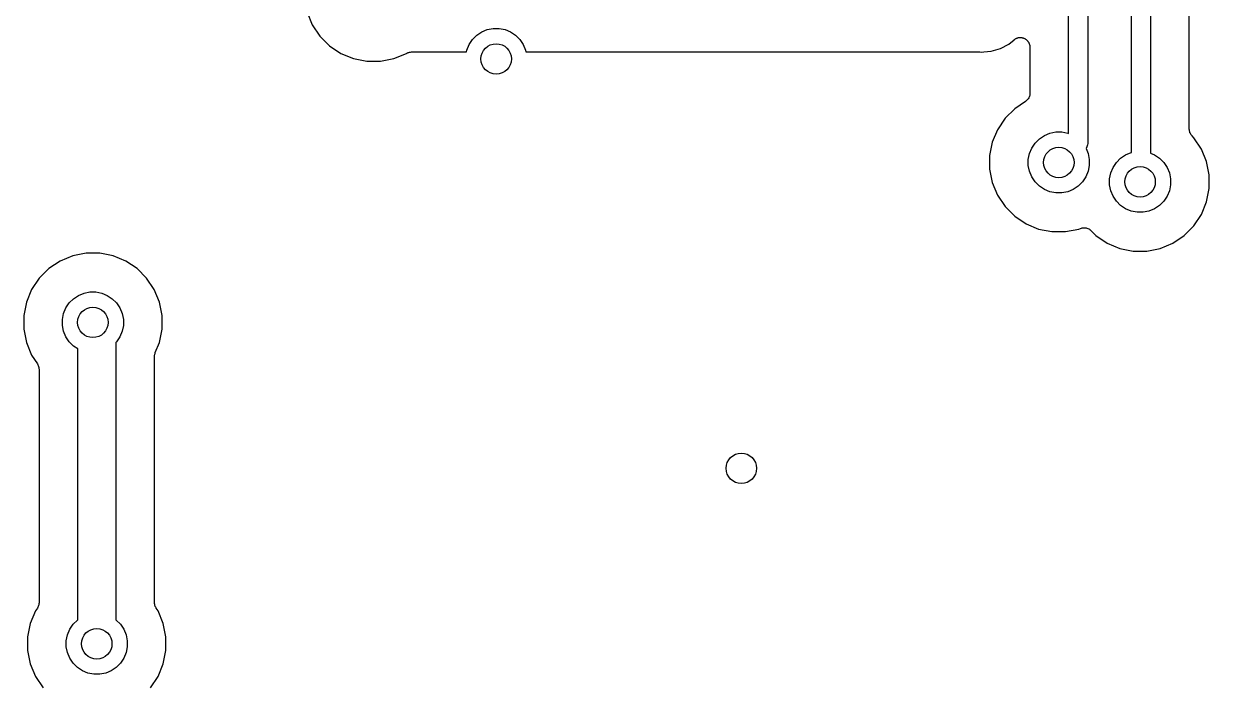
# Model space of a CAD drawing. Extents: x 2.46 to 6.41, y -5.93 to -3.84.
# Drawn here: x 4.496 to 5.108, y -5.223 to -4.883 of the extents above; entities that cross this region are included whole.
import ezdxf

# ---------------------------------------------------------------- set-up
doc = ezdxf.new("R2010")
doc.units = 0
doc.header["$MEASUREMENT"] = 0
doc.layers.add('BLACK', color=7, linetype='CONTINUOUS')

msp = doc.modelspace()

# ---------------------------------------------------------------- linework, layer by layer
at = {"layer": 'BLACK', "linetype": 'CONTINUOUS'}
for p, q in [((5.06814, -4.94937), (5.06814, -4.59906)), ((5.07798, -4.59906), (5.07798, -4.94975)), ((5.09798, -4.93734), (5.09798, -4.61176)), ((5.03565, -4.93961), (5.03565, -4.70556)), ((5.04549, -4.70556), (5.04549, -4.94431)), ((4.64219, -4.87698), (4.64489, -4.88348)), ((4.64489, -4.88348), (4.6488, -4.88934)), ((4.72988, -4.88886), (4.73246, -4.88714)), ((4.73246, -4.88714), (4.73532, -4.88595)), ((4.73532, -4.88595), (4.73837, -4.88535)), ((4.73837, -4.88535), (4.74147, -4.88535)), ((4.74147, -4.88535), (4.74451, -4.88595)), ((4.74451, -4.88595), (4.74738, -4.88714)), ((4.74738, -4.88714), (4.74996, -4.88886)), ((4.6488, -4.88934), (4.65378, -4.89432)), ((4.72477, -4.8965), (4.72596, -4.89364)), ((4.72596, -4.89364), (4.72769, -4.89106)), ((4.72769, -4.89106), (4.72988, -4.88886)), ((4.74996, -4.88886), (4.75215, -4.89106)), ((4.75215, -4.89106), (4.75387, -4.89364)), ((4.75387, -4.89364), (4.75506, -4.8965)), ((5.00042, -4.89569), (5.00475, -4.89337)), ((5.00475, -4.89337), (5.00747, -4.89114)), ((5.00747, -4.89114), (5.00753, -4.89109)), ((5.00753, -4.89109), (5.00772, -4.89097)), ((5.00772, -4.89097), (5.00791, -4.89082)), ((5.00791, -4.89082), (5.00813, -4.8907)), ((5.00813, -4.8907), (5.00835, -4.89056)), ((5.00835, -4.89056), (5.00856, -4.89048)), ((5.00856, -4.89048), (5.00877, -4.89037)), ((5.00877, -4.89037), (5.00902, -4.8903)), ((5.00902, -4.8903), (5.00925, -4.8902)), ((5.00925, -4.8902), (5.00948, -4.89016)), ((5.00948, -4.89016), (5.00971, -4.89009)), ((5.00971, -4.89009), (5.00996, -4.89007)), ((5.00996, -4.89007), (5.01021, -4.89002)), ((5.01021, -4.89002), (5.01045, -4.89002)), ((5.01045, -4.89002), (5.01068, -4.89)), ((5.01068, -4.89), (5.01093, -4.89003)), ((5.01093, -4.89003), (5.01119, -4.89003)), ((5.01119, -4.89003), (5.01142, -4.89008)), ((5.01142, -4.89008), (5.01165, -4.8901)), ((5.01165, -4.8901), (5.01189, -4.89018)), ((5.01189, -4.89018), (5.01214, -4.89023)), ((5.01214, -4.89023), (5.01236, -4.89032)), ((5.01236, -4.89032), (5.01258, -4.89039)), ((5.01258, -4.89039), (5.01281, -4.89051)), ((5.01281, -4.89051), (5.01304, -4.89061)), ((5.01304, -4.89061), (5.01324, -4.89075)), ((5.01324, -4.89075), (5.01344, -4.89086)), ((5.01344, -4.89086), (5.01364, -4.89102)), ((5.01364, -4.89102), (5.01385, -4.89116)), ((5.01385, -4.89116), (5.01401, -4.89133)), ((5.01401, -4.89133), (5.01419, -4.89148)), ((5.01419, -4.89148), (5.01435, -4.89168)), ((5.01435, -4.89168), (5.01453, -4.89186)), ((5.01453, -4.89186), (5.01466, -4.89205)), ((5.01466, -4.89205), (5.01481, -4.89224)), ((5.01481, -4.89224), (5.01493, -4.89246)), ((5.01493, -4.89246), (5.01507, -4.89267)), ((5.01507, -4.89267), (5.01516, -4.89289)), ((5.01516, -4.89289), (5.01527, -4.8931)), ((5.01527, -4.8931), (5.01534, -4.89334)), ((5.01534, -4.89334), (5.01544, -4.89358)), ((5.01544, -4.89358), (5.01548, -4.89381)), ((4.65378, -4.89432), (4.65963, -4.89823)), ((4.65963, -4.89823), (4.66614, -4.90093)), ((4.68699, -4.90093), (4.69361, -4.89819)), ((4.69361, -4.89819), (4.69384, -4.89806)), ((4.69384, -4.89806), (4.69425, -4.89785)), ((4.69425, -4.89785), (4.69427, -4.89784)), ((4.69427, -4.89784), (4.6943, -4.89783)), ((4.6943, -4.89783), (4.69474, -4.8977)), ((4.69474, -4.8977), (4.69518, -4.89757)), ((4.69518, -4.89757), (4.69521, -4.89756)), ((4.69521, -4.89756), (4.69524, -4.89756)), ((4.69524, -4.89756), (4.69569, -4.89752)), ((4.69569, -4.89752), (4.69615, -4.89747)), ((4.69615, -4.89747), (4.72458, -4.89747)), ((4.72458, -4.89747), (4.72477, -4.8965)), ((4.75506, -4.8965), (4.75525, -4.89747)), ((4.75525, -4.89747), (4.98937, -4.89747)), ((4.98937, -4.89747), (4.98944, -4.89747)), ((4.98944, -4.89747), (4.98965, -4.8975)), ((4.98965, -4.8975), (4.98986, -4.8975)), ((4.98986, -4.8975), (4.99084, -4.89759)), ((4.99084, -4.89759), (4.99182, -4.8975)), ((4.99182, -4.8975), (4.99572, -4.89711)), ((4.99182, -4.8975), (4.99182, -4.8975)), ((4.99572, -4.89711), (5.00042, -4.89569)), ((5.01548, -4.89381), (5.01555, -4.89403)), ((5.01555, -4.89403), (5.01558, -4.89428)), ((5.01558, -4.89428), (5.01562, -4.89453)), ((5.01562, -4.89453), (5.01562, -4.89477)), ((5.01562, -4.89477), (5.01565, -4.895)), ((5.01565, -4.895), (5.01565, -4.91885)), ((4.66614, -4.90093), (4.67305, -4.9023)), ((4.67305, -4.9023), (4.68009, -4.9023)), ((4.68009, -4.9023), (4.68699, -4.90093)), ((5.01342, -4.92301), (5.00778, -4.92678)), ((5.01378, -4.92272), (5.01342, -4.92301)), ((5.01414, -4.92243), (5.01378, -4.92272)), ((5.01416, -4.92241), (5.01414, -4.92243)), ((5.01418, -4.92239), (5.01416, -4.92241)), ((5.01447, -4.92203), (5.01418, -4.92239)), ((5.01477, -4.92168), (5.01447, -4.92203)), ((5.01478, -4.92166), (5.01477, -4.92168)), ((5.0148, -4.92164), (5.01478, -4.92166)), ((5.01502, -4.92123), (5.0148, -4.92164)), ((5.01524, -4.92082), (5.01502, -4.92123)), ((5.01525, -4.9208), (5.01524, -4.92082)), ((5.01526, -4.92078), (5.01525, -4.9208)), ((5.0154, -4.92034), (5.01526, -4.92078)), ((5.01554, -4.91989), (5.0154, -4.92034)), ((5.01555, -4.91985), (5.01554, -4.91987)), ((5.01554, -4.91987), (5.01554, -4.91989)), ((5.01559, -4.91939), (5.01555, -4.91985)), ((5.01565, -4.91892), (5.01559, -4.91939)), ((5.01565, -4.91885), (5.01565, -4.91888)), ((5.01565, -4.91888), (5.01565, -4.91888)), ((5.01565, -4.91888), (5.01565, -4.91888)), ((5.01565, -4.91888), (5.01565, -4.91892)), ((5.00778, -4.92678), (5.0028, -4.93176)), ((5.0028, -4.93176), (4.99889, -4.93762)), ((4.99889, -4.93762), (4.99619, -4.94412)), ((5.01833, -4.94451), (5.02053, -4.94232)), ((5.02053, -4.94232), (5.02311, -4.9406)), ((5.02311, -4.9406), (5.02597, -4.93941)), ((5.02597, -4.93941), (5.02902, -4.9388)), ((5.02902, -4.9388), (5.03212, -4.9388)), ((5.03212, -4.9388), (5.03516, -4.93941)), ((5.03516, -4.93941), (5.03565, -4.93961)), ((5.09803, -4.9378), (5.09798, -4.93734)), ((5.09807, -4.93826), (5.09803, -4.9378)), ((5.09808, -4.93829), (5.09807, -4.93826)), ((5.09808, -4.93831), (5.09808, -4.93829)), ((5.09821, -4.93875), (5.09808, -4.93831)), ((5.09834, -4.9392), (5.09821, -4.93875)), ((5.09835, -4.93922), (5.09834, -4.9392)), ((5.09836, -4.93925), (5.09835, -4.93922)), ((5.09858, -4.93966), (5.09836, -4.93925)), ((5.09879, -4.94007), (5.09858, -4.93966)), ((5.09881, -4.94009), (5.09879, -4.94007)), ((5.09882, -4.94011), (5.09881, -4.94009)), ((5.09911, -4.94047), (5.09882, -4.94011)), ((5.0994, -4.94083), (5.09911, -4.94047)), ((5.09944, -4.94086), (5.0994, -4.94083)), ((5.09944, -4.94087), (5.09944, -4.94086)), ((5.09945, -4.94088), (5.09944, -4.94087)), ((5.09944, -4.94087), (5.09944, -4.94087)), ((5.10033, -4.94176), (5.09945, -4.94088)), ((5.10425, -4.94762), (5.10033, -4.94176)), ((4.99619, -4.94412), (4.99482, -4.95103)), ((5.01542, -4.94996), (5.01661, -4.94709)), ((5.01661, -4.94709), (5.01833, -4.94451)), ((5.04468, -4.9473), (5.04463, -4.94736)), ((5.04463, -4.94736), (5.04571, -4.94996)), ((5.04514, -4.94644), (5.04468, -4.94729)), ((5.04468, -4.94729), (5.04468, -4.9473)), ((5.04542, -4.94552), (5.04514, -4.94644)), ((5.04549, -4.94479), (5.04542, -4.94552)), ((5.04549, -4.94431), (5.04551, -4.94455)), ((5.04551, -4.94455), (5.04549, -4.94479)), ((5.04549, -4.94479), (5.04549, -4.94479)), ((5.10694, -4.95412), (5.10425, -4.94762)), ((4.99482, -4.95103), (4.99482, -4.95807)), ((5.01482, -4.953), (5.01542, -4.94996)), ((5.01482, -4.9561), (5.01482, -4.953)), ((5.04571, -4.94996), (5.04631, -4.953)), ((5.04631, -4.953), (5.04631, -4.9561)), ((5.05861, -4.95709), (5.06033, -4.95451)), ((5.06033, -4.95451), (5.06253, -4.95232)), ((5.06253, -4.95232), (5.06511, -4.9506)), ((5.06511, -4.9506), (5.06797, -4.94941)), ((5.06797, -4.94941), (5.06814, -4.94937)), ((5.07798, -4.94975), (5.08003, -4.9506)), ((5.08003, -4.9506), (5.08261, -4.95232)), ((5.08261, -4.95232), (5.0848, -4.95451)), ((5.0848, -4.95451), (5.08652, -4.95709)), ((5.10832, -4.96103), (5.10694, -4.95412)), ((4.99482, -4.95807), (4.99619, -4.96498)), ((5.01542, -4.95914), (5.01482, -4.9561)), ((5.01661, -4.96201), (5.01542, -4.95914)), ((5.04571, -4.95914), (5.04452, -4.96201)), ((5.04631, -4.9561), (5.04571, -4.95914)), ((5.05682, -4.963), (5.05742, -4.95996)), ((5.05742, -4.95996), (5.05861, -4.95709)), ((5.08652, -4.95709), (5.08771, -4.95996)), ((5.08771, -4.95996), (5.08831, -4.963)), ((5.10832, -4.96807), (5.10832, -4.96103)), ((4.99619, -4.96498), (4.99889, -4.97148)), ((5.01833, -4.96459), (5.01661, -4.96201)), ((5.02053, -4.96678), (5.01833, -4.96459)), ((5.02311, -4.96851), (5.02053, -4.96678)), ((5.04061, -4.96678), (5.03803, -4.96851)), ((5.0428, -4.96459), (5.04061, -4.96678)), ((5.04452, -4.96201), (5.0428, -4.96459)), ((5.05682, -4.9661), (5.05682, -4.963)), ((5.05742, -4.96914), (5.05682, -4.9661)), ((5.08831, -4.9661), (5.08771, -4.96914)), ((5.08831, -4.963), (5.08831, -4.9661)), ((4.99889, -4.97148), (5.0028, -4.97734)), ((5.02597, -4.96969), (5.02311, -4.96851)), ((5.02902, -4.9703), (5.02597, -4.96969)), ((5.03212, -4.9703), (5.02902, -4.9703)), ((5.03516, -4.96969), (5.03212, -4.9703)), ((5.03803, -4.96851), (5.03516, -4.96969)), ((5.05861, -4.97201), (5.05742, -4.96914)), ((5.06033, -4.97459), (5.05861, -4.97201)), ((5.08652, -4.97201), (5.0848, -4.97459)), ((5.08771, -4.96914), (5.08652, -4.97201)), ((5.10694, -4.97498), (5.10832, -4.96807)), ((5.0028, -4.97734), (5.00778, -4.98232)), ((5.06253, -4.97678), (5.06033, -4.97459)), ((5.06511, -4.97851), (5.06253, -4.97678)), ((5.06797, -4.97969), (5.06511, -4.97851)), ((5.08003, -4.97851), (5.07716, -4.97969)), ((5.08261, -4.97678), (5.08003, -4.97851)), ((5.0848, -4.97459), (5.08261, -4.97678)), ((5.10425, -4.98148), (5.10694, -4.97498)), ((5.00778, -4.98232), (5.01363, -4.98623)), ((5.07102, -4.9803), (5.06797, -4.97969)), ((5.07412, -4.9803), (5.07102, -4.9803)), ((5.07716, -4.97969), (5.07412, -4.9803)), ((5.10033, -4.98734), (5.10425, -4.98148)), ((5.01363, -4.98623), (5.02014, -4.98893)), ((5.02014, -4.98893), (5.02705, -4.9903)), ((5.02705, -4.9903), (5.03409, -4.9903)), ((5.03409, -4.9903), (5.04099, -4.98893)), ((5.04099, -4.98893), (5.04172, -4.98862)), ((5.04172, -4.98862), (5.04174, -4.98862)), ((5.04174, -4.98862), (5.04174, -4.98861)), ((5.04174, -4.98861), (5.04175, -4.98861)), ((5.04175, -4.98861), (5.04178, -4.9886)), ((5.04178, -4.9886), (5.04223, -4.98847)), ((5.04223, -4.98847), (5.04268, -4.98834)), ((5.04268, -4.98834), (5.0427, -4.98833)), ((5.0427, -4.98833), (5.04272, -4.98833)), ((5.04272, -4.98833), (5.04319, -4.98829)), ((5.04319, -4.98829), (5.04365, -4.98824)), ((5.04365, -4.98824), (5.04367, -4.98825)), ((5.04367, -4.98825), (5.04369, -4.98824)), ((5.04369, -4.98824), (5.04416, -4.9883)), ((5.04416, -4.9883), (5.04462, -4.98834)), ((5.04462, -4.98834), (5.04464, -4.98835)), ((5.04464, -4.98835), (5.04466, -4.98835)), ((5.04466, -4.98835), (5.04511, -4.98849)), ((5.04511, -4.98849), (5.04556, -4.98863)), ((5.04556, -4.98863), (5.04557, -4.98864)), ((5.04557, -4.98864), (5.0456, -4.98865)), ((5.0456, -4.98865), (5.04601, -4.98887)), ((5.04601, -4.98887), (5.04641, -4.98909)), ((5.04641, -4.98909), (5.04643, -4.9891)), ((5.04643, -4.9891), (5.04645, -4.98911)), ((5.04645, -4.98911), (5.04681, -4.98941)), ((5.04681, -4.98941), (5.04717, -4.98971)), ((5.04717, -4.98971), (5.04978, -4.99232)), ((5.09535, -4.99232), (5.10033, -4.98734)), ((5.04978, -4.99232), (5.05563, -4.99623)), ((5.05563, -4.99623), (5.06214, -4.99893)), ((5.08299, -4.99893), (5.0895, -4.99623)), ((5.0895, -4.99623), (5.09535, -4.99232)), ((4.52115, -5.00279), (4.51464, -5.00549)), ((4.52805, -5.00142), (4.52115, -5.00279)), ((4.5351, -5.00142), (4.52805, -5.00142)), ((4.542, -5.00279), (4.5351, -5.00142)), ((4.54851, -5.00549), (4.542, -5.00279)), ((5.06214, -4.99893), (5.06905, -5.0003)), ((5.06905, -5.0003), (5.07609, -5.0003)), ((5.07609, -5.0003), (5.08299, -4.99893)), ((4.50879, -5.0094), (4.50381, -5.01438)), ((4.51464, -5.00549), (4.50879, -5.0094)), ((4.55436, -5.0094), (4.54851, -5.00549)), ((4.55934, -5.01438), (4.55436, -5.0094)), ((4.50381, -5.01438), (4.4999, -5.02023)), ((4.56325, -5.02023), (4.55934, -5.01438)), ((4.4999, -5.02023), (4.4972, -5.02674)), ((4.52412, -5.02321), (4.52698, -5.02202)), ((4.52698, -5.02202), (4.53002, -5.02142)), ((4.53002, -5.02142), (4.53313, -5.02142)), ((4.53313, -5.02142), (4.53617, -5.02202)), ((4.53617, -5.02202), (4.53903, -5.02321)), ((4.56595, -5.02674), (4.56325, -5.02023)), ((4.4972, -5.02674), (4.49583, -5.03364)), ((4.51762, -5.02971), (4.51934, -5.02713)), ((4.51934, -5.02713), (4.52154, -5.02493)), ((4.52154, -5.02493), (4.52412, -5.02321)), ((4.53903, -5.02321), (4.54161, -5.02493)), ((4.54161, -5.02493), (4.54381, -5.02713)), ((4.54381, -5.02713), (4.54553, -5.02971)), ((4.56732, -5.03364), (4.56595, -5.02674)), ((4.49583, -5.03364), (4.49583, -5.04069)), ((4.51583, -5.03561), (4.51643, -5.03257)), ((4.51643, -5.03257), (4.51762, -5.02971)), ((4.54553, -5.02971), (4.54672, -5.03257)), ((4.54672, -5.03257), (4.54732, -5.03561)), ((4.56732, -5.04069), (4.56732, -5.03364)), ((4.49583, -5.04069), (4.4972, -5.04759)), ((4.51583, -5.03872), (4.51583, -5.03561)), ((4.51643, -5.04176), (4.51583, -5.03872)), ((4.54732, -5.03872), (4.54672, -5.04176)), ((4.54732, -5.03561), (4.54732, -5.03872)), ((4.56595, -5.04759), (4.56732, -5.04069)), ((4.51762, -5.04462), (4.51643, -5.04176)), ((4.51934, -5.0472), (4.51762, -5.04462)), ((4.54553, -5.04462), (4.54381, -5.0472)), ((4.54672, -5.04176), (4.54553, -5.04462)), ((4.4972, -5.04759), (4.4999, -5.0541)), ((4.52154, -5.0494), (4.51934, -5.0472)), ((4.52373, -5.05087), (4.52154, -5.0494)), ((4.52373, -5.1908), (4.52373, -5.05087)), ((4.54381, -5.0472), (4.54342, -5.04759)), ((4.54342, -5.04759), (4.54342, -5.1908)), ((4.56366, -5.05322), (4.5638, -5.05279)), ((4.5638, -5.05279), (4.56595, -5.04759)), ((4.4999, -5.0541), (4.50289, -5.05858)), ((4.50289, -5.05858), (4.5029, -5.05859)), ((4.5029, -5.05859), (4.5029, -5.05859)), ((4.5029, -5.05859), (4.5029, -5.05859)), ((4.5029, -5.05859), (4.50293, -5.05864)), ((4.50293, -5.05864), (4.50314, -5.05905)), ((4.50314, -5.05905), (4.50336, -5.05945)), ((4.56342, -5.05463), (4.56347, -5.05417)), ((4.56342, -5.05469), (4.56342, -5.05463)), ((4.56342, -5.0547), (4.56342, -5.05469)), ((4.56342, -5.05469), (4.56342, -5.05469)), ((4.56342, -5.05469), (4.56342, -5.05469)), ((4.56342, -5.18197), (4.56342, -5.0547)), ((4.56347, -5.05417), (4.56351, -5.05372)), ((4.56351, -5.05372), (4.56352, -5.05369)), ((4.56352, -5.05369), (4.56353, -5.05366)), ((4.56353, -5.05366), (4.56366, -5.05322)), ((4.50336, -5.05945), (4.50336, -5.05948)), ((4.50336, -5.05948), (4.50338, -5.0595)), ((4.50338, -5.0595), (4.5035, -5.05995)), ((4.5035, -5.05995), (4.50364, -5.06039)), ((4.50364, -5.06039), (4.50364, -5.06041)), ((4.50364, -5.06041), (4.50365, -5.06044)), ((4.50365, -5.06044), (4.50369, -5.0609)), ((4.50369, -5.0609), (4.50373, -5.06136)), ((4.50373, -5.06136), (4.50373, -5.18197)), ((4.5019, -5.18623), (4.4992, -5.19274)), ((4.50289, -5.18474), (4.5019, -5.18623)), ((4.50311, -5.18434), (4.50289, -5.18474)), ((4.50333, -5.18394), (4.50311, -5.18434)), ((4.50334, -5.18391), (4.50333, -5.18394)), ((4.50335, -5.18388), (4.50334, -5.18391)), ((4.50348, -5.18344), (4.50335, -5.18388)), ((4.50362, -5.18301), (4.50348, -5.18344)), ((4.50363, -5.18298), (4.50362, -5.18301)), ((4.50368, -5.18249), (4.50363, -5.18295)), ((4.50363, -5.18295), (4.50363, -5.18298)), ((4.50373, -5.18204), (4.50368, -5.18249)), ((4.50373, -5.18197), (4.50373, -5.18198)), ((4.50373, -5.18198), (4.50373, -5.18198)), ((4.50373, -5.18198), (4.50373, -5.18198)), ((4.50373, -5.18198), (4.50373, -5.18204)), ((4.56346, -5.18242), (4.56342, -5.18197)), ((4.5635, -5.18288), (4.56346, -5.18242)), ((4.56351, -5.18291), (4.5635, -5.18288)), ((4.56351, -5.18294), (4.56351, -5.18291)), ((4.56365, -5.18338), (4.56351, -5.18294)), ((4.56377, -5.18382), (4.56365, -5.18338)), ((4.56379, -5.18384), (4.56377, -5.18382)), ((4.56379, -5.18387), (4.56379, -5.18384)), ((4.56401, -5.18428), (4.56379, -5.18387)), ((4.56422, -5.18469), (4.56401, -5.18428)), ((4.56425, -5.18473), (4.56422, -5.18469)), ((4.56426, -5.18474), (4.56425, -5.18473)), ((4.56425, -5.18473), (4.56425, -5.18473)), ((4.56425, -5.18473), (4.56425, -5.18473)), ((4.56525, -5.18623), (4.56426, -5.18474)), ((4.56795, -5.19274), (4.56525, -5.18623)), ((4.4992, -5.19274), (4.49783, -5.19964)), ((4.51962, -5.19571), (4.52134, -5.19313)), ((4.52134, -5.19313), (4.52354, -5.19093)), ((4.52354, -5.19093), (4.52373, -5.1908)), ((4.54342, -5.1908), (4.54361, -5.19093)), ((4.54361, -5.19093), (4.54581, -5.19313)), ((4.54581, -5.19313), (4.54753, -5.19571)), ((4.56932, -5.19964), (4.56795, -5.19274)), ((4.49783, -5.19964), (4.49783, -5.20669)), ((4.51783, -5.20161), (4.51843, -5.19857)), ((4.51843, -5.19857), (4.51962, -5.19571)), ((4.54753, -5.19571), (4.54872, -5.19857)), ((4.54872, -5.19857), (4.54932, -5.20161)), ((4.56932, -5.20669), (4.56932, -5.19964)), ((4.51783, -5.20472), (4.51783, -5.20161)), ((4.51843, -5.20776), (4.51783, -5.20472)), ((4.54932, -5.20472), (4.54872, -5.20776)), ((4.54932, -5.20161), (4.54932, -5.20472)), ((4.49783, -5.20669), (4.4992, -5.21359)), ((4.51962, -5.21062), (4.51843, -5.20776)), ((4.52134, -5.2132), (4.51962, -5.21062)), ((4.54753, -5.21062), (4.54581, -5.2132)), ((4.54872, -5.20776), (4.54753, -5.21062)), ((4.56795, -5.21359), (4.56932, -5.20669)), ((4.4992, -5.21359), (4.5019, -5.2201)), ((4.52354, -5.2154), (4.52134, -5.2132)), ((4.52612, -5.21712), (4.52354, -5.2154)), ((4.52898, -5.21831), (4.52612, -5.21712)), ((4.53202, -5.21891), (4.52898, -5.21831)), ((4.53817, -5.21831), (4.53513, -5.21891)), ((4.54103, -5.21712), (4.53817, -5.21831)), ((4.54361, -5.2154), (4.54103, -5.21712)), ((4.54581, -5.2132), (4.54361, -5.2154)), ((4.56525, -5.2201), (4.56795, -5.21359)), ((4.5019, -5.2201), (4.50581, -5.22595)), ((4.53513, -5.21891), (4.53202, -5.21891)), ((4.56134, -5.22595), (4.56525, -5.2201))]:
    msp.add_line(p, q, dxfattribs=at)
at = {"layer": 'BLACK'}
for centre in [(4.73992, -4.90109), (5.03057, -4.95455), (5.07257, -4.96455), (4.53157, -5.03717), (4.86657, -5.11255), (4.53357, -5.20317)]:
    msp.add_circle(centre, 0.00787, dxfattribs=at)

doc.saveas('drawing.dxf')
